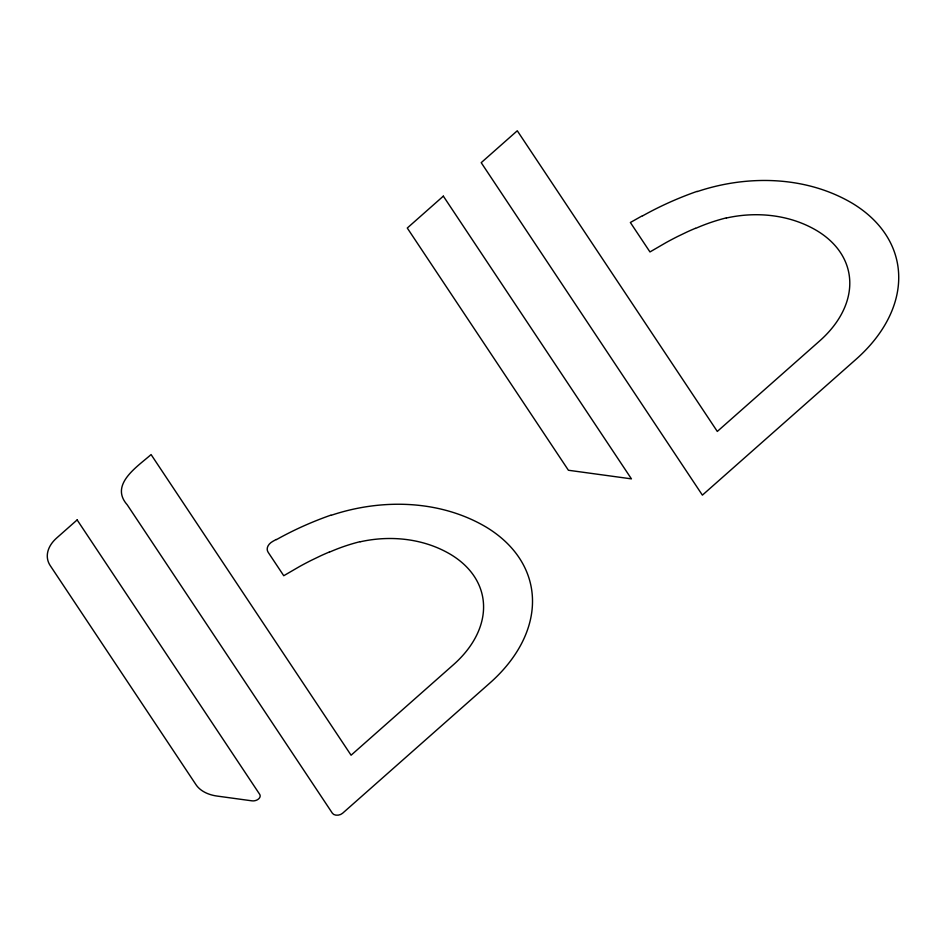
<?xml version="1.0" encoding="UTF-8"?>
<svg xmlns="http://www.w3.org/2000/svg" width="946" height="946" viewBox="0 0 946 946"><rect width="100%" height="100%" fill="white"/><g stroke="black" fill="none" stroke-linecap="round" stroke-linejoin="round"><path stroke-width="1.42" d="M642.464 215.688L630.367 222.499L649.961 251.943L665.748 242.779A237.02 159.519 -12.2 0 1 670.608 240.13A252.275 169.783 -12.2 0 1 677.62 236.5L687.139 231.924A201.238 135.432 -12.2 0 1 693.122 229.263L695.428 228.282M276.256 539.468L272.862 541.325A12.381 8.337 -12.2 0 0 268.167 552.298L283.753 575.724L299.527 566.548A237.02 159.519 -12.2 0 1 306.74 562.669A252.275 169.783 -12.2 0 1 311.411 560.28L320.919 555.704A201.238 135.432 -12.2 0 1 326.914 553.043L329.22 552.062M697.214 191.589C747.517 174.691 805.968 175.861 852.381 203.319A168.743 113.567 -12.2 0 1 856.059 359.279L702.393 495.136L481.207 162.665L517.285 130.773L717.305 431.435L819.65 340.938A119.208 80.221 -12.2 0 0 817.06 230.777C790.111 214.659 756.741 211.218 726.41 218.018M330.994 515.369C381.309 498.471 439.76 499.642 486.173 527.099A168.743 113.567 -12.2 0 1 489.851 683.047L342.594 813.241A6.196 4.162 -12.2 0 1 332.413 813.264L127.225 504.809C109.074 484.387 138.104 466.224 151.076 454.553L351.084 755.215L453.441 664.719A119.208 80.221 -12.2 0 0 450.84 554.557C423.903 538.44 390.532 534.998 360.201 541.798M695.535 228.424A132.239 88.995 -12.2 0 1 726.362 217.864M642.641 215.854A250.489 168.577 -12.2 0 1 697.096 191.364M276.433 539.634A250.489 168.577 -12.2 0 1 330.887 515.144M329.314 552.204A132.239 88.995 -12.2 0 1 360.154 541.644M77.134 519.922L56.677 538.002A37.154 25.01 -12.2 0 0 50.221 565.59L195.976 784.672A37.154 25.01 -12.2 0 0 217.119 796.071L251.955 800.836A6.196 4.162 -12.2 0 0 258.495 799.015A6.196 4.162 -12.2 0 0 259.677 794.321L77.134 519.922M443.343 196.141L407.277 228.033L568.416 470.257L631.431 478.865L443.343 196.141"/></g></svg>
